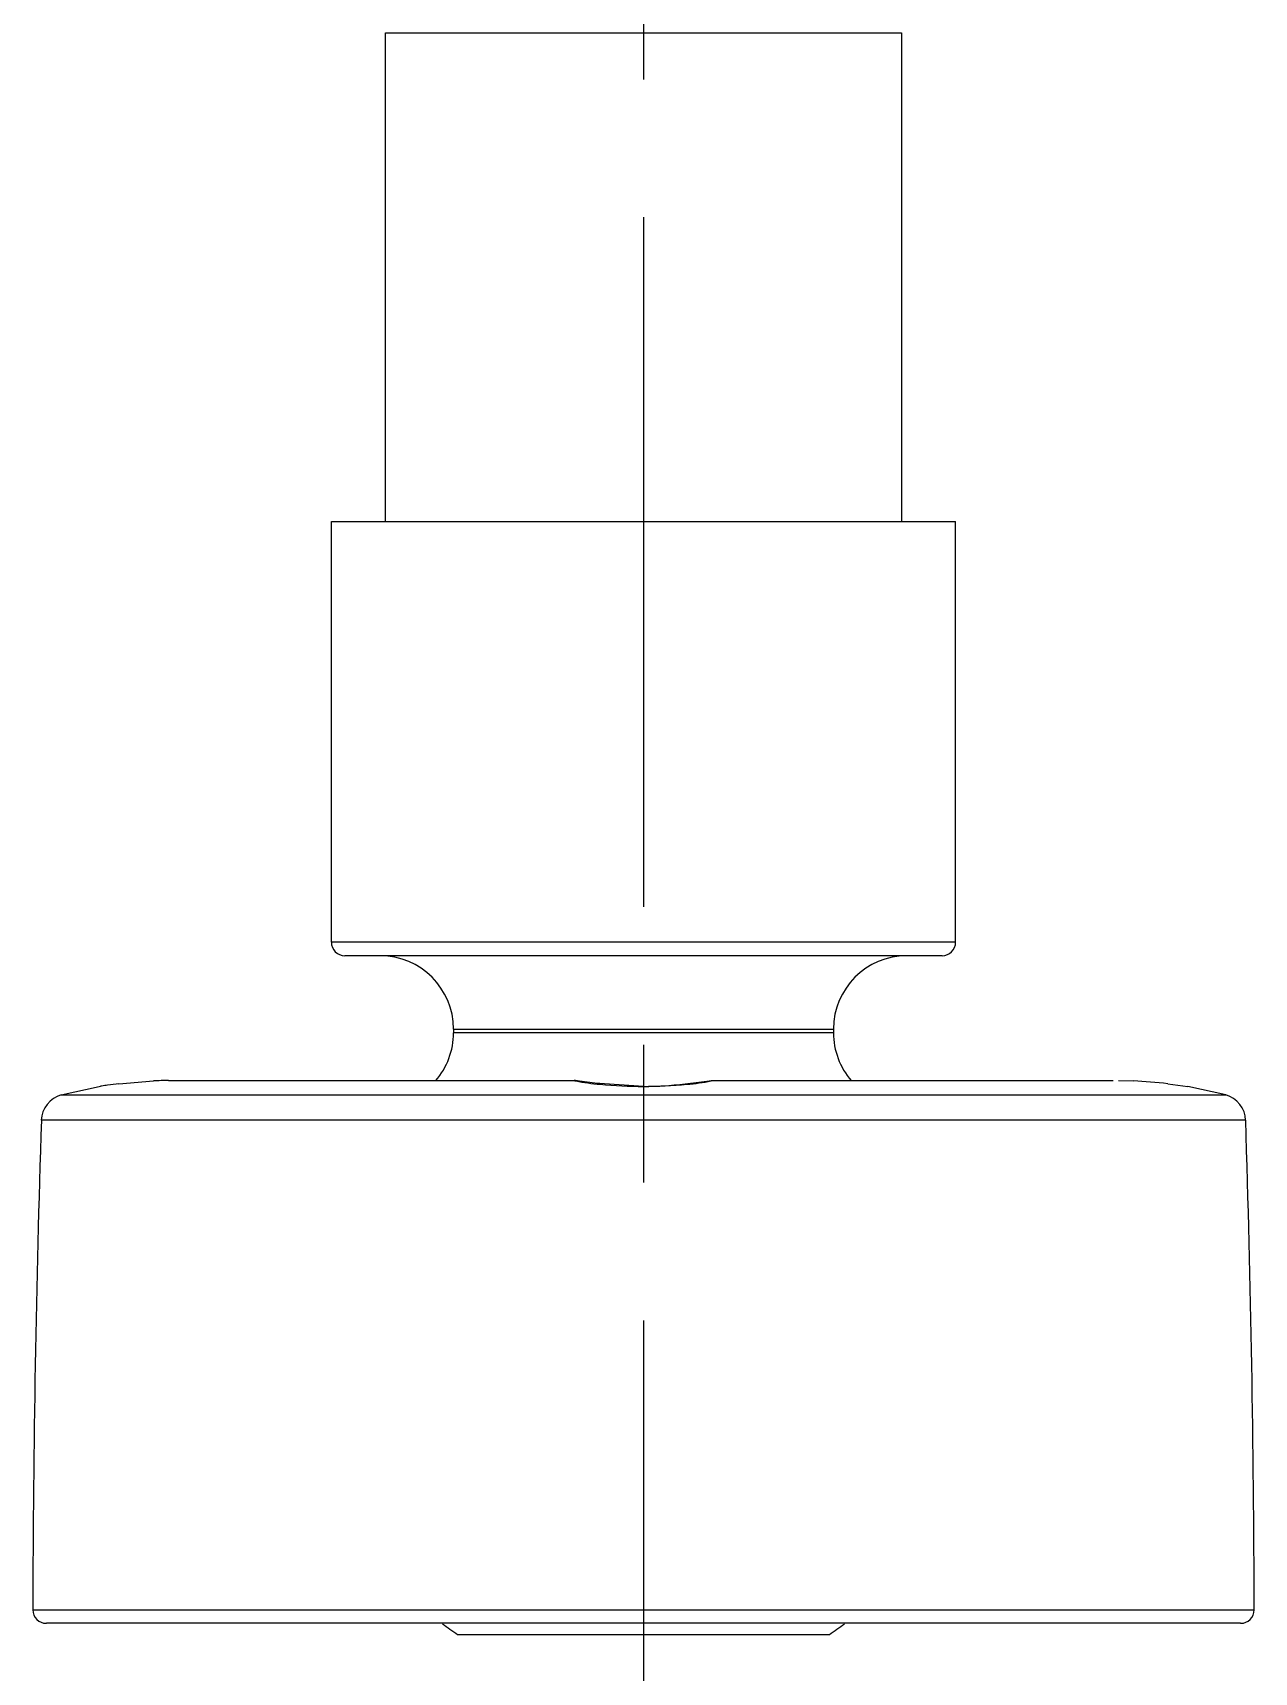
# Model space of a CAD drawing. Header units: millimetres. Extents: x 3819 to 4365, y -2661 to -1889.
# Drawn here: x 4166.36 to 4177.61, y -2115 to -2099.91 of the extents above; entities that cross this region are included whole.
import ezdxf

# ---------------------------------------------------------------- set-up
doc = ezdxf.new("R2010")
doc.units = ezdxf.units.MM
doc.header["$LTSCALE"] = 0.1
doc.linetypes.add('CENTERX2', pattern=[101.6, 63.5, -12.7, 12.7, -12.7])
doc.layers.add('CENTER', color=1, linetype='CENTERX2')

msp = doc.modelspace()

# ---------------------------------------------------------------- linework, layer by layer
at = {"color": 7, "linetype": 'Continuous'}
for p, q in [((4169.6086, -2104.4062), (4169.6086, -2099.9062)), ((4169.6086, -2099.9062), (4174.3586, -2099.9062)), ((4174.3586, -2099.9062), (4174.3586, -2104.4062)), ((4169.1086, -2108.2812), (4169.1086, -2104.4062)), ((4169.1086, -2104.4062), (4174.8586, -2104.4062)), ((4174.8586, -2108.2812), (4174.8586, -2104.4062)), ((4174.8586, -2108.2812), (4169.1086, -2108.2812)), ((4174.7336, -2108.4062), (4169.2336, -2108.4062)), ((4170.2336, -2109.0812), (4170.2336, -2109.1165)), ((4170.2336, -2109.0812), (4173.7336, -2109.0812)), ((4173.7336, -2109.1165), (4170.2336, -2109.1165)), ((4173.7336, -2109.0812), (4173.7336, -2109.1165)), ((4167.1527, -2109.5855), (4167.4716, -2109.559)), ((4167.6086, -2109.555), (4167.657, -2109.5547)), ((4167.6565, -2109.5546), (4171.3455, -2109.5546)), ((4171.3474, -2109.5547), (4171.3455, -2109.555)), ((4171.3581, -2109.5555), (4171.3474, -2109.5547)), ((4171.395, -2109.5601), (4171.3581, -2109.5555)), ((4171.5356, -2109.5791), (4171.395, -2109.5601)), ((4172.5683, -2109.5607), (4172.6078, -2109.5556)), ((4172.6068, -2109.559), (4172.6205, -2109.5559)), ((4172.6078, -2109.5556), (4172.6199, -2109.5549)), ((4172.6167, -2109.5546), (4176.3108, -2109.5546)), ((4172.6199, -2109.5548), (4172.6217, -2109.5553)), ((4176.3586, -2109.5553), (4176.4956, -2109.559)), ((4166.6207, -2109.6886), (4166.9715, -2109.6099)), ((4166.6207, -2109.6886), (4177.3465, -2109.6886)), ((4166.9715, -2109.6099), (4166.983, -2109.608)), ((4171.9836, -2109.6092), (4171.5356, -2109.5791)), ((4176.8123, -2109.5852), (4176.9958, -2109.6099)), ((4177.3465, -2109.6886), (4176.9958, -2109.6099)), ((4177.5299, -2109.9215), (4166.4373, -2109.9215)), ((4166.3586, -2114.4296), (4177.6086, -2114.4296)), ((4177.4836, -2114.5546), (4166.4836, -2114.5546)), ((4170.2713, -2114.6562), (4173.696, -2114.6562))]:
    msp.add_line(p, q, dxfattribs=at)
for centre, radius, start, end in [((4169.2336, -2108.2812), 0.125, 180, 270), ((4174.7336, -2108.2812), 0.125, 270, 360), ((4169.5586, -2109.0812), 0.675, 0, 90), ((4174.4086, -2109.0812), 0.675, 90, 180), ((4169.5586, -2109.1165), 0.675, 319.30488, 0), ((4174.4086, -2109.1165), 0.675, 180, 220.69512), ((4167.6596, -2113.5748), 4.0201, 90.72578, 92.67904), ((4176.2743, -2114.169), 4.6153, 83.30538, 87.25117), ((4166.6872, -2109.9296), 0.25, 105.42164, 178.14154), ((4167.4679, -2112.7568), 3.1859, 98.57888, 98.75329), ((4167.5344, -2113.2009), 3.6349, 98.11507, 98.57219), ((4167.626, -2113.8408), 4.2814, 97.77901, 98.11933), ((4167.7315, -2114.6182), 5.0659, 96.56058, 97.77129), ((4177.28, -2109.9296), 0.25, 1.85846, 74.57836), ((4316.9627, -2114.8046), 150.6045, 178.141952, 179.857335), ((4027.0046, -2114.8046), 150.6045, 0.142665, 1.858049), ((4166.4836, -2114.4296), 0.125, 180, 270), ((4177.4836, -2114.4296), 0.125, 270, 0), ((4171.9836, -2112.0421), 3.125, 233.66874, 236.78073), ((4171.9836, -2112.0421), 3.125, 303.21927, 306.31878)]:
    msp.add_arc(centre, radius, start, end, dxfattribs=at)
for points, knots in [([(4171.3455, -2109.555), (4171.3456, -2109.5556), (4171.3489, -2109.5559), (4171.3505, -2109.5568), (4171.3522, -2109.5572)], [0, 0, 0, 0, 0.2658311, 1, 1, 1, 1]), ([(4171.3522, -2109.5572), (4171.3535, -2109.5575), (4171.3562, -2109.5581), (4171.359, -2109.5587), (4171.3605, -2109.559)], [0, 0, 0, 0, 0.4515089, 1, 1, 1, 1]), ([(4171.3605, -2109.559), (4171.434, -2109.5747), (4171.6417, -2109.5988), (4171.8502, -2109.6099), (4171.9836, -2109.6099)], [0, 0, 0, 0, 0.3603614, 1, 1, 1, 1]), ([(4171.9836, -2109.6099), (4172.1171, -2109.6099), (4172.3255, -2109.5988), (4172.5332, -2109.5747), (4172.6068, -2109.559)], [0, 0, 0, 0, 0.639642, 1, 1, 1, 1]), ([(4171.9836, -2109.6092), (4172.0445, -2109.6092), (4172.2403, -2109.6038), (4172.4347, -2109.5792), (4172.5683, -2109.5607)], [0, 0, 0, 0, 0.3110245, 1, 1, 1, 1]), ([(4172.6205, -2109.5559), (4172.6208, -2109.5558), (4172.6212, -2109.5557), (4172.6217, -2109.5554), (4172.6217, -2109.5553)], [0, 0, 0, 0, 0.7062631, 1, 1, 1, 1])]:
    msp.add_open_spline(points, degree=3, knots=knots, dxfattribs=at)
at = {"layer": 'CENTER'}
msp.add_line((4171.9836, -2081.2855), (4171.9836, -2123.2487), dxfattribs=at)

doc.saveas('drawing.dxf')
